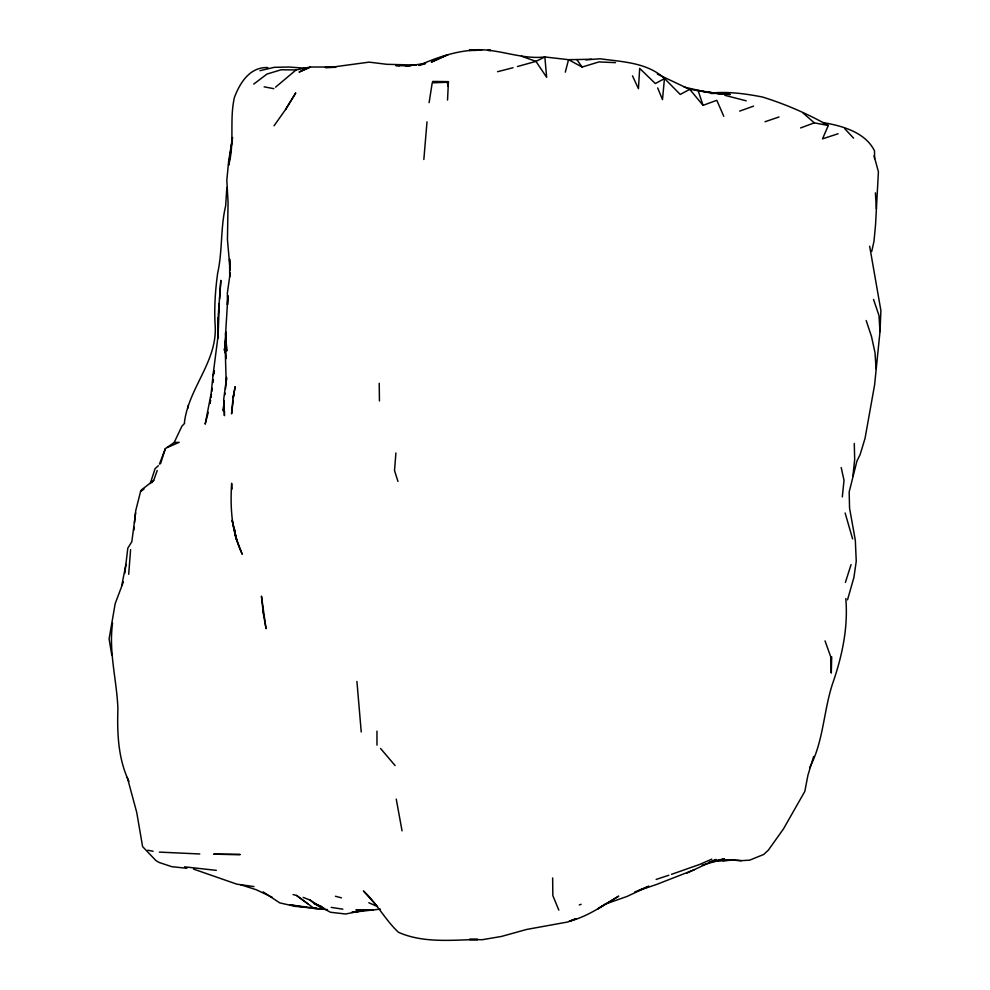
<?xml version="1.0" encoding="UTF-8"?>
<svg xmlns="http://www.w3.org/2000/svg" width="990" height="990" viewBox="0 0 990 990"><rect width="100%" height="100%" fill="white"/><g stroke="black" fill="none" stroke-linecap="round" stroke-linejoin="round"><path stroke-width="1.49" d="M376.967 745.124L376.967 731.115M224.495 411.234L224.408 415.651L223.678 399.527L226.45 378.502L226.215 383.328L224.99 341.538L226.252 358.504M133.947 530.071L134.021 527.125M831.699 656.816L831.291 673.076L830.759 656.939L825.041 640.889M227.564 304.598L227.923 295.688L225.522 334.905L226.747 351.029L225.633 332.764L225.732 346.215L226.19 340.214M447.542 100.052L448.421 81.687L432.581 81.588L448.421 81.687M847.514 599.853L853.912 577.455L856.251 561.231L855.323 540.305L849.556 508.118L849.173 491.968L856.919 461.117L860.1 454.657L865.025 438.421L874.591 384.974L879.999 331.613L880.902 310.625L869.653 246.225M871.72 251.46L873.984 241.325L875.519 225.151L878.415 171.827L874.071 155.752M112.563 623.143C108.541 651.903 116.808 679.994 117.909 708.593C117.067 733.343 118.132 758.674 128.923 781.457M134.492 522.844L135.729 510.679L140.568 491.523L141.459 489.877L153.673 480.496L157.187 470.498M226.846 187.481L225.646 205.883C220.386 227.972 222.614 250.928 217.689 272.98C215.337 289.847 214.187 306.9 215.065 323.928C218.283 360.867 188.459 387.61 184.412 422.693M219.31 303.485L218.184 333.531L218.283 315.167L220.832 280.356L219.594 298.955M128.688 574.299L130.593 549.623M395.901 452.962L394.527 470.572L397.968 481.437M423.844 159.489L427.012 121.832M213.135 374.344L211.155 393.426L205.165 424.153L208.259 412.36M225.2 349.779L224.94 352.725L224.965 341.401L226.314 332.182M233.058 397.695L235.187 386.768L233.058 397.695L231.573 413.87L233.157 400.356M225.522 388.798L226.648 377.363M224.223 400.777L223.196 410.85L224.285 400.554M842.304 496.918L844.024 480.286L841.191 467.565M852.935 475.757L854.679 459.583L854.283 443.433M188.001 408.078L188.335 405.145M213.085 382.486L213.419 379.541M124.827 573.222L127.797 548.212L131.843 541.691L135.605 512.845M233.504 397.349L234.036 392.844M224.903 394.676L225.101 393.079M230.2 273.116L229.717 276.792L229.593 259.021L230.187 269.033M212.961 375.581L217.763 338.37L218.184 317.679L218.295 338.258M210.041 403.524L210.462 400.579M210.87 397.634L211.291 394.688M230.15 273.389L227.378 292.916L227.391 304.66M210.437 400.257L210.016 403.091L210.474 400.146M210.858 397.423L211.278 394.577M225.262 344.198L224.334 350.311L225.312 344.792M429.103 102.675L432.222 82.838L447.183 82.257L448.21 86.415M210.944 397.2L211.415 394.255M211.872 391.31L212.343 388.365M213.852 373.75L214.434 370.718M213.803 374.047L214.323 371.324M121.782 585.449L125.928 564.399M565.302 72.171L568.532 59.685L591.711 59.264M813.644 756.484L807.939 775.207L804.808 791.406L783.474 828.902L768.339 850.15L763.686 854.469L749.727 860.137L741.436 860.657L729.222 859.865M160.553 463.728L165.33 448.656L174.166 442.518L181.888 426.232L184.66 423.287M845.398 582.429L851.054 564.634M150.22 483.541L155.083 468.654L158.363 465.696M159.427 464.149L165.33 448.656M123.366 581.947L115.174 603.64L109.098 638.946L111.771 655.046M711.228 93.06C728.343 91.34 745.606 93.753 762.374 96.995C785.355 104.086 807.382 113.677 828.296 125.495L822.517 138.86L838.109 133.749M809.597 767.658C823.42 741.857 823.47 711.835 832.343 684.375C841.983 656.853 848.319 627.908 845.794 598.566M274.057 125.779L285.627 109.432M151.718 482.699L153.673 480.496M275.579 87.157L296.06 69.944L310.464 67.023L335.028 67.011M253.725 84.088L266.991 74.064L281.16 69.77L296.06 69.944M140.568 491.523L144.02 489.035M689.387 89.546L680.229 94.434L664.538 78.507C647.039 62.37 622.302 61.863 600.014 58.769L585.857 59.87M634.813 891.866L656.853 884.355L694.497 869.641M686.689 873.192L716.116 859.481L709.137 862.302M711.822 859.147L699.744 864.418L671.505 874.343M167.36 447.468L179.178 442.32L174.166 442.518M638.995 890.171L648.772 886.223L627.153 896.396L605.162 904.155L597.552 908.956L618.738 896.136C602.737 905.553 587.565 916.728 569.225 921.269L575.883 918.794L568 921.938L526.581 929.462L501.485 936.441L482.043 939.733L469.668 939.436M800.601 127.933L814.3 122.859L828.296 125.495M739.654 111.103L753.588 106.128M579.274 904.947L581.118 904.303M657.335 74.077L689.844 89.447L703.048 105.361L716.81 100.287L723.777 116.313M765.01 121.745L778.994 116.993M656.147 879.442L668.782 875.247M425.564 63.546L418.894 65.439C438.62 56.628 460.053 49.55 481.833 49.983M702.158 865.136L724.395 858.85L717.181 860.273M517.461 66.528L535.961 61.38L544.859 56.962L568.532 59.685L582.12 67.048L598.962 61.925L615.508 62.642M497.562 71.713L513.018 67.728M259.962 70.674L274.292 67.32L289.105 67.023L306.752 68.36M363.701 910.441L345.597 914.005L330.45 912.26L314.177 903.499L310.056 900.071L303.175 897.398M360.001 911.109L364.048 910.243M267.832 67.568C249.963 66.776 240.063 82.616 234.481 97.243C229.197 119.604 234.902 142.944 228.591 165.379L232.539 137.511L228.665 161.234L226.821 180.23L228.071 202.443L227.44 239.642L230.175 270.418M425.453 63.385L406.036 66.231L409.006 66.194M358.64 911.307L351.821 912.347L380.37 909.129M331.848 67.172L369.146 62.135L386.768 64.3L416.122 65.08M713.048 861.461L732.959 860.05L722.626 860.459M324.262 908.3L316.911 908.82L301.74 906.89M334.657 67.196L325.413 67.518L335.783 67.332M722.762 860.496L733.442 860.162M293.065 894.576L296.592 895.48L313.818 908.226L316.775 908.152M710.857 93.481L715.3 93.407M476.289 50.416L469.025 50.403C494.654 46.567 519.082 59.969 544.859 56.962L546.641 77.331L535.961 61.38L521.495 56.22M487.921 50.416L490.83 50.416L487.835 50.267M469.507 939.411L477.824 939.473C451.539 940.079 423.151 943.26 398.45 932.295C385.283 919.982 376.844 903.326 363.454 890.963L377.413 906.543L368.812 902.732M409.91 65.971L395.814 65.526L399.465 65.773M313.818 908.226L327.443 909.637M199.77 853.974L159.353 852.105M216.315 870.371L184.561 866.832M729.42 859.865L741.436 860.657M719.817 93.728L730.348 94.496L706.736 92.206L689.869 89.224M310.216 907.521L295.169 906.37L279.737 902.88L263.105 891.879M253.972 886.582L236.858 884.169L193.483 869.072M186.875 868.292L171.753 866.671L159.081 862.451L155.9 860.545L142.597 846.599L136.731 812.443L127.302 777.459M342.862 909.179L331.192 907.385M305.91 906.951L290.095 904.872L301.034 906.716M822.826 122.55C842.02 125.779 865.285 132.103 874.529 150.925L874.566 158.647M264.12 86.835L273.822 88.667M147.807 850.224L153.079 851.252M684.115 87.083L706.736 92.206L721.908 94.149L698.074 90.461L703.048 105.361M724.779 95.312L746.225 100.819M335.437 896.259L341.451 897.843M240.595 884.701L256.274 889.75L272.361 897.361M322.183 906.704L314.177 903.499L323.371 908.622L310.056 900.071M296.592 895.48L307.717 903.721M803.051 112.996L814.3 122.859M844.854 128.811L853.566 138.13M380.568 748.49L395.109 765.567M576.923 59.759L582.12 67.048M632.499 75.871L638.439 88.692L639.676 68.397L655.343 83.556L664.463 78.618L662.483 99.582L657.669 87.924M558.843 910.144L552.841 895.579L552.643 877.957M873.527 299.425L878.971 315.476L879.999 331.613M866.176 320.537L871.522 336.588L875.012 352.675L876.076 368.8M852.625 538.944L845.126 513.018M402.051 830.87L396.248 799.103M263.204 612.773L266.038 628.724L261.459 596.129L263.204 612.773L262.956 610.248M234.519 529.068L235.509 536.481L242.253 554.239C231.487 532.187 230.101 507.375 231.635 483.281L232.093 489.147M361.239 731.969L356.92 681.429M875.408 192.852L876.373 208.989M379.22 383.291L379.442 400.925M295.639 93.109L285.627 109.42L295.639 93.109M443.421 56.529L431.343 62.123L448.049 54.698L443.421 56.529M302.631 70.439L299.067 72.072L310.464 67.023L302.631 70.439M240.1 854.531L213.852 854.197L240.1 854.531M372.822 910.095L356.14 909.934L372.822 910.095M236.721 540.07L232.13 520.394L236.721 540.07"/></g></svg>
